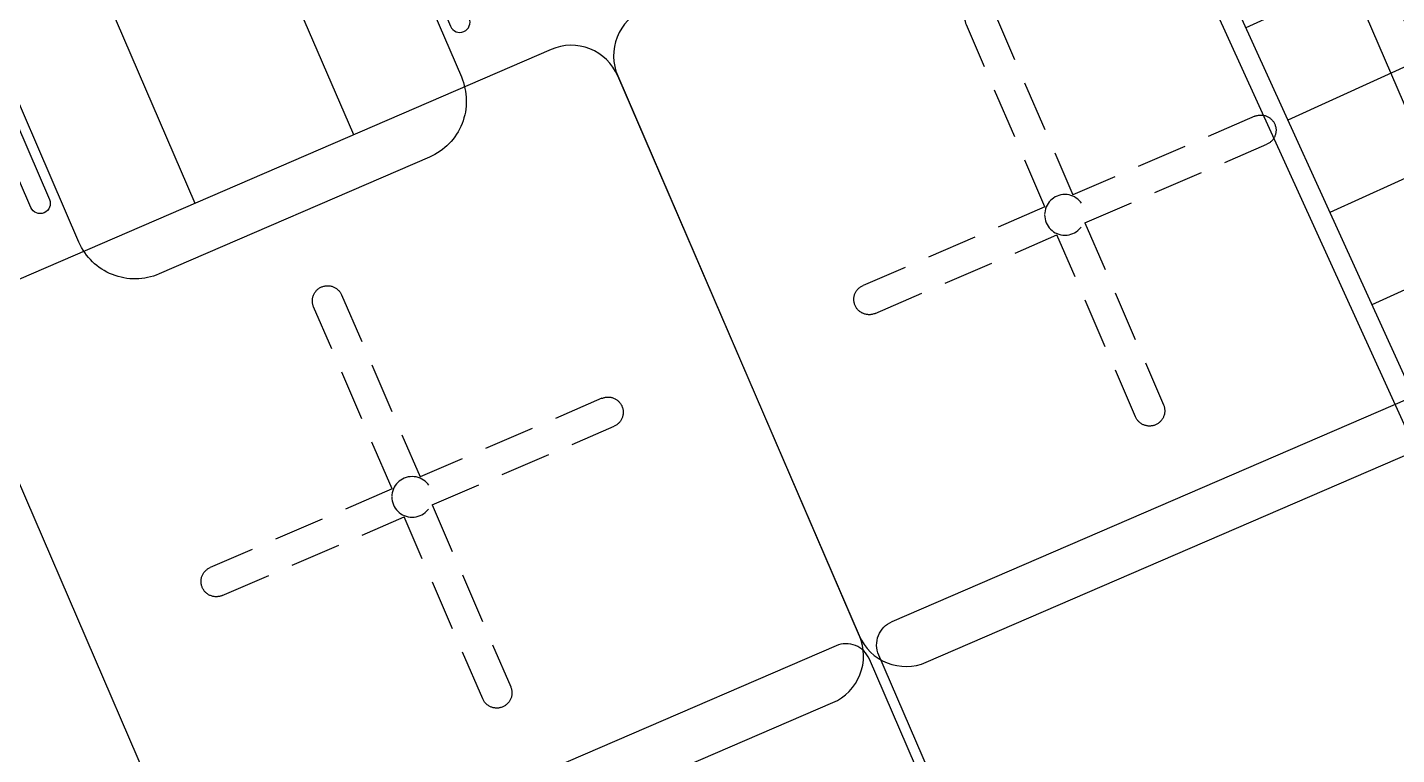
# Model space of a CAD drawing. Header units: millimetres. Extents: x 2562 to 7288, y 778 to 5635.
# Drawn here: x 3680.6 to 3815.4, y 1945.9 to 2017.4 of the extents above; entities that cross this region are included whole.
import ezdxf

# ---------------------------------------------------------------- set-up
doc = ezdxf.new("R2010")
doc.units = ezdxf.units.MM
doc.linetypes.add('x-ref_base plan 1$0$C2-A104-16$0$HIDDEN', pattern=[0.375, 0.25, -0.125])
doc.layers.add('0-gnl-gor2', color=6, linetype='Continuous')
doc.layers.add('x-ref_base plan 1$0$SHG-LANDSCAPING', color=252, linetype='Continuous', lineweight=18)

# ---------------------------------------------------------------- blocks, each defined once
blk = doc.blocks.new('x-ref_base plan 1$0$masa sandalye kara masa')
blk.add_lwpolyline([(4484.12, 1341.93), (4544.12, 1341.93, -0.414214), (4549.12, 1336.93), (4549.12, 1276.93, -0.414214), (4544.12, 1271.93), (4484.12, 1271.93, -0.414214), (4479.12, 1276.93), (4479.12, 1336.93, -0.414214)], format="xyb", close=True)
at = {"linetype": 'x-ref_base plan 1$0$C2-A104-16$0$HIDDEN', "ltscale": 20}
for points in [[(4515.62, 1308.43), (4515.62, 1327.93, 0.414214), (4514.12, 1329.43), (4514.12, 1329.43, 0.414214), (4512.62, 1327.93), (4512.62, 1308.43)], [(4512.62, 1305.43), (4493.12, 1305.43, -0.414214), (4491.62, 1306.93), (4491.62, 1306.93, -0.414214), (4493.12, 1308.43), (4512.62, 1308.43)], [(4515.62, 1308.43), (4535.12, 1308.43, -0.414214), (4536.62, 1306.93), (4536.62, 1306.93, -0.414214), (4535.12, 1305.43), (4515.62, 1305.43)], [(4512.62, 1305.43), (4512.62, 1285.93, 0.414214), (4514.12, 1284.43), (4514.12, 1284.43, 0.414214), (4515.62, 1285.93), (4515.62, 1305.43)]]:
    blk.add_lwpolyline(points, format="xyb", dxfattribs=at)
blk.add_circle((4514.12, 1306.93), 2, dxfattribs=at)
blk = doc.blocks.new('x-ref_base plan 1$0$sandalye')
for points in [[(4722.04, 1434.53, 0.414214), (4721.04, 1435.53), (4706.04, 1435.53, 0.414214), (4705.04, 1434.53), (4705.04, 1429.53, 0.414214), (4706.04, 1428.53), (4721.04, 1428.53, 0.414214), (4722.04, 1429.53)], [(4690.04, 1399.53), (4690.04, 1418.53, -0.414214), (4705.04, 1433.53), (4705.04, 1431.53, 0.414214), (4692.04, 1418.53), (4692.04, 1399.53, -1)], [(4737.04, 1399.53), (4737.04, 1418.53, 0.414214), (4722.04, 1433.53), (4722.04, 1431.53, -0.414214), (4735.04, 1418.53), (4735.04, 1399.53, 1)]]:
    blk.add_lwpolyline(points, format="xyb", close=True)
blk.add_lwpolyline([(4722.04, 1430.53, -0.414214), (4734.04, 1418.53), (4734.04, 1394.53, -0.414214), (4728.04, 1388.53), (4699.04, 1388.53, -0.414214), (4693.04, 1394.53), (4693.04, 1418.53, -0.414214), (4705.04, 1430.53)], format="xyb")
for points in [[(4705.04, 1423.53), (4705.04, 1393.53)], [(4722.04, 1423.53), (4722.04, 1393.53)]]:
    blk.add_lwpolyline(points)
blk.add_arc((4736.04, 1399.53), 1, 180, 0)
blk = doc.blocks.new('150327 OUTDOR')
at = {"elevation": -730.38}
for points in [[(-52647.71, -19958.49), (-52624.33, -20012.65, -0.414214), (-52625.63, -20015.94), (-52695.41, -20046.06, -0.414214), (-52698.69, -20044.76), (-52722.08, -19990.59, -0.414214), (-52720.77, -19987.3), (-52651, -19957.18, -0.414214)], [(-52797.36, -20023.09), (-52773.98, -20077.26, 0.414214), (-52770.69, -20078.56), (-52700.92, -20048.44, 0.414214), (-52699.61, -20045.15), (-52723, -19990.99, 0.414214), (-52726.28, -19989.68), (-52796.06, -20019.8, 0.414214)]]:
    blk.add_lwpolyline(points, format="xyb", close=True, dxfattribs=at)
at = {"rotation": 23.34970080399599}
blk.add_blockref('x-ref_base plan 1$0$sandalye', (-56556.79, -23090.33, -730.38), dxfattribs=at)
at = {"xscale": -1, "rotation": 23.34970080399592}
for p in [(-48041.33, -19358.04, -730.38), (-48105.59, -19385.79, -730.38)]:
    blk.add_blockref('x-ref_base plan 1$0$masa sandalye kara masa', p, dxfattribs=at)
blk = doc.blocks.new('ısıtıcı')
at = {"color": 30, "ltscale": 3}
for p, q in [((-72116.35, -19047.41), (-72116.38, -19032.91)), ((-72106.35, -19047.39), (-72106.38, -19032.89)), ((-72096.35, -19047.36), (-72096.38, -19032.86)), ((-72086.35, -19047.34), (-72086.38, -19032.84)), ((-72076.35, -19047.32), (-72076.38, -19032.82)), ((-72066.35, -19047.3), (-72066.38, -19032.8)), ((-72056.35, -19047.27), (-72056.38, -19032.77)), ((-72046.35, -19047.25), (-72046.38, -19032.75)), ((-72036.35, -19047.23), (-72036.38, -19032.73)), ((-72026.35, -19047.21), (-72026.38, -19032.71))]:
    blk.add_line(p, q, dxfattribs=at)
for points in [[(-72014.39, -19030.68), (-72014.34, -19049.18), (-72130.34, -19049.44), (-72130.39, -19030.94)], [(-72016.38, -19032.68), (-72016.35, -19047.18), (-72128.35, -19047.44), (-72128.38, -19032.94)]]:
    blk.add_lwpolyline(points, close=True, dxfattribs=at)

msp = doc.modelspace()

# ---------------------------------------------------------------- linework, layer by layer
at = {"layer": 'x-ref_base plan 1$0$SHG-LANDSCAPING'}
for radius in [823.73, 803.73, 793.73]:
    msp.add_arc((4042.29, 1601.12, -1203), radius, 146.3513, 268.57974, dxfattribs=at)

# ---------------------------------------------------------------- block references
at = {"color": 12, "extrusion": (-0.049004, 0.031415, 0.998304), "rotation": 57.07959413433072}
msp.add_blockref('ısıtıcı', (19416.45, 72984.61, -121.55), dxfattribs=at)
at = {"color": 12, "extrusion": (0.008438, 0.057594, 0.998304), "xscale": -1, "rotation": 302.9204058656693}
msp.add_blockref('ısıtıcı', (-26668.34, 68312.51, 150.87), dxfattribs=at)
at = {"layer": '0-gnl-gor2'}
msp.add_blockref('150327 OUTDOR', (56486.51, 21946.25), dxfattribs=at)

doc.saveas('drawing.dxf')
